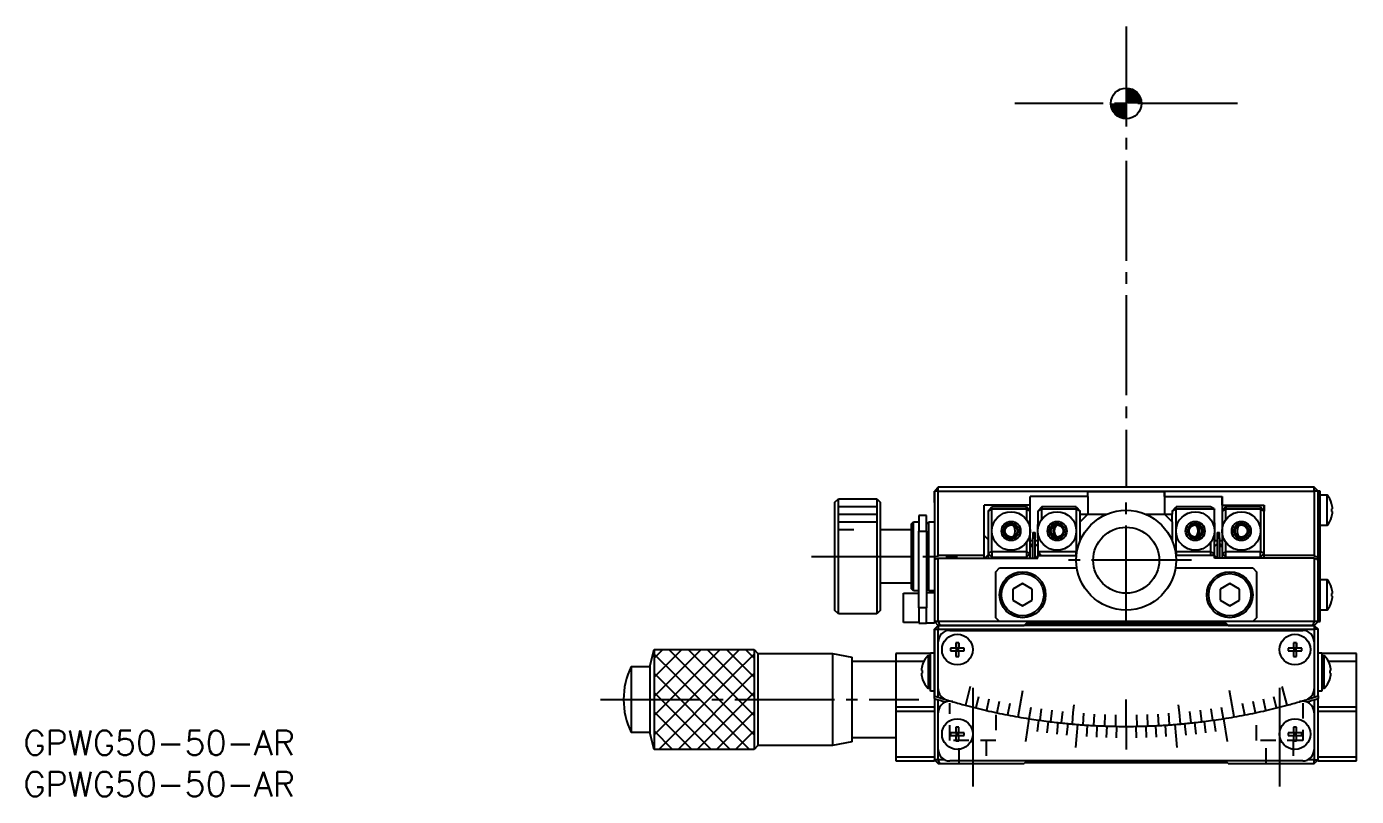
# Model space of a CAD drawing. Extents: x -70 to 222, y 71 to 310.
# Drawn here: x -70.4 to 102.9, y 71.1 to 171.4 of the extents above; entities that cross this region are included whole.
import ezdxf

# ---------------------------------------------------------------- set-up
doc = ezdxf.new("R2010")
doc.units = 0
doc.linetypes.add('CENTER', pattern=[17.5, 13, -1.5, 1.5, -1.5])
doc.linetypes.add('DASHED', pattern=[3.5, 2, -1.5])
doc.layers.get('0').update_dxf_attribs({"linetype": 'CONTINUOUS'})
doc.layers.add('CENTER', color=1, linetype='CENTER')
doc.styles.get("Standard").update_dxf_attribs({"font": 'txt.shx', "bigfont": '@extfont2.shx'})

msp = doc.modelspace()

# ---------------------------------------------------------------- linework, layer by layer
at = {"color": 7, "linetype": 'CONTINUOUS'}
for p, q in [((48.39, 111.38), (47.89, 110.88)), ((48.39, 111.38), (47.89, 110.88)), ((48.39, 110.88), (48.39, 111.38)), ((97.39, 111.38), (48.39, 111.38)), ((97.39, 110.88), (97.39, 111.38)), ((97.89, 110.88), (97.39, 111.38)), ((34.89, 109.38), (35.39, 109.88)), ((34.89, 109.38), (34.89, 102.38)), ((35.39, 102.38), (35.39, 109.88)), ((35.39, 109.88), (40.39, 109.88)), ((40.39, 109.88), (40.39, 102.38)), ((40.39, 109.88), (40.89, 109.38)), ((40.89, 102.38), (40.89, 109.38)), ((48.39, 110.88), (47.89, 110.88)), ((47.89, 110.88), (47.89, 102.26)), ((47.89, 109.38), (47.89, 110.88)), ((48.39, 102.47), (48.39, 110.88)), ((48.39, 110.88), (97.39, 110.88)), ((60.39, 109.05), (60.39, 110.16)), ((67.89, 110.16), (60.39, 110.16)), ((67.89, 110.16), (67.89, 110.83)), ((67.89, 110.83), (77.89, 110.83)), ((67.89, 110.16), (67.89, 107.88)), ((77.89, 110.16), (77.89, 110.83)), ((77.89, 110.83), (77.89, 107.88)), ((77.89, 110.83), (77.89, 110.16)), ((77.89, 110.16), (85.39, 110.16)), ((77.89, 110.16), (77.89, 107.88)), ((77.89, 110.16), (77.89, 107.88)), ((85.39, 109.05), (85.39, 110.16)), ((85.39, 110.16), (85.39, 109.05)), ((85.39, 110.16), (85.39, 108.26)), ((97.39, 110.88), (97.39, 102.47)), ((97.89, 110.88), (97.39, 110.88)), ((98.19, 110.88), (97.89, 110.88)), ((97.89, 109.38), (97.89, 110.88)), ((97.89, 103.27), (97.89, 109.38)), ((97.89, 103.27), (97.89, 109.38)), ((98.19, 109.38), (98.19, 110.88)), ((98.19, 110.38), (99.09, 110.38)), ((98.19, 103.27), (98.19, 109.38)), ((99.09, 108.38), (99.09, 110.38)), ((99.67, 109.27), (99.66, 109.27)), ((46.89, 107.68), (45.89, 107.68)), ((45.89, 107.68), (45.89, 105.68)), ((46.89, 105.68), (46.89, 107.68)), ((54.39, 102.47), (54.39, 109.05)), ((60.39, 109.05), (54.39, 109.05)), ((54.89, 108.26), (55.39, 108.84)), ((55.39, 108.55), (54.89, 108.26)), ((54.89, 108.26), (54.89, 102.8)), ((55.39, 108.55), (55.39, 108.84)), ((59.89, 108.84), (55.39, 108.84)), ((55.39, 105.68), (55.39, 108.55)), ((55.39, 108.55), (59.89, 108.55)), ((60.39, 108.26), (59.89, 108.84)), ((59.89, 108.55), (59.89, 108.84)), ((60.39, 108.26), (59.89, 108.55)), ((59.89, 108.55), (59.89, 107.18)), ((60.39, 108.26), (60.39, 109.05)), ((60.39, 106.52), (60.39, 108.26)), ((61.89, 108.84), (61.39, 108.26)), ((61.89, 108.55), (61.39, 108.26)), ((61.39, 108.26), (61.39, 106.52)), ((61.89, 108.84), (61.89, 108.55)), ((66.39, 108.84), (61.89, 108.84)), ((61.89, 108.55), (66.39, 108.55)), ((61.89, 107.18), (61.89, 108.55)), ((66.39, 108.84), (66.39, 108.55)), ((66.39, 108.84), (66.89, 108.26)), ((66.89, 108.26), (66.39, 108.55)), ((66.39, 108.55), (66.39, 105.68)), ((66.89, 107.88), (66.89, 108.26)), ((66.89, 106.88), (67.89, 107.88)), ((66.89, 107.88), (67.89, 107.88)), ((66.89, 106.88), (66.89, 107.88)), ((67.89, 107.88), (70.39, 107.88)), ((75.39, 107.88), (77.89, 107.88)), ((77.89, 107.88), (78.89, 106.88)), ((77.89, 107.88), (78.89, 107.88)), ((78.89, 108.26), (79.39, 108.84)), ((79.39, 108.55), (78.89, 108.26)), ((78.89, 108.26), (78.89, 107.88)), ((78.89, 106.88), (78.89, 107.88)), ((79.39, 108.55), (79.39, 108.84)), ((83.89, 108.84), (79.39, 108.84)), ((79.39, 105.68), (79.39, 108.55)), ((79.39, 108.55), (84.34, 108.55)), ((84.34, 108.55), (83.89, 108.84)), ((84.34, 108.55), (84.39, 108.5)), ((84.39, 106.75), (84.39, 108.5)), ((85.39, 109.05), (90.89, 109.05)), ((85.39, 109.05), (85.39, 108.26)), ((85.39, 109.05), (85.39, 108.26)), ((85.89, 108.84), (85.39, 108.26)), ((85.89, 108.55), (85.39, 108.26)), ((85.39, 108.26), (85.39, 106.52)), ((85.89, 108.84), (85.89, 108.55)), ((90.39, 108.84), (85.89, 108.84)), ((85.89, 108.55), (90.39, 108.55)), ((85.89, 107.18), (85.89, 108.55)), ((90.39, 108.84), (90.39, 108.55)), ((90.39, 108.84), (90.89, 108.26)), ((90.89, 108.26), (90.39, 108.55)), ((90.39, 108.55), (90.39, 105.68)), ((90.89, 102.47), (90.89, 109.05)), ((90.89, 109.05), (90.89, 108.26)), ((90.89, 109.05), (90.89, 108.26)), ((99.09, 106.38), (99.09, 108.38)), ((99.66, 108.56), (99.66, 108.2)), ((99.78, 108.56), (99.66, 108.56)), ((99.66, 108.2), (99.78, 108.2)), ((99.66, 107.5), (99.67, 107.5)), ((40.89, 105.88), (44.89, 105.88)), ((44.89, 106.58), (45.19, 106.88)), ((44.89, 106.58), (44.89, 102.38)), ((45.19, 102.38), (45.19, 106.88)), ((45.19, 106.88), (45.89, 106.88)), ((46.89, 106.58), (47.19, 106.88)), ((47.19, 102.38), (47.19, 106.88)), ((47.19, 106.88), (47.89, 106.88)), ((60.27, 106.44), (60.39, 106.52)), ((60.39, 105.68), (60.39, 106.52)), ((61.39, 105.68), (61.39, 106.52)), ((61.39, 106.52), (61.51, 106.44)), ((63.57, 105.8), (63.58, 105.83)), ((63.57, 105.77), (63.57, 105.8)), ((63.57, 105.74), (63.57, 105.77)), ((63.57, 105.71), (63.57, 105.74)), ((63.57, 105.68), (63.57, 105.71)), ((63.58, 105.87), (63.59, 105.91)), ((63.58, 105.83), (63.58, 105.87)), ((63.59, 105.91), (63.6, 105.94)), ((63.6, 105.94), (63.61, 105.99)), ((63.61, 105.99), (63.63, 106.03)), ((63.63, 106.03), (63.64, 106.08)), ((63.64, 106.08), (63.66, 106.12)), ((63.66, 106.12), (63.68, 106.18)), ((63.68, 106.18), (63.71, 106.23)), ((63.71, 106.23), (63.75, 106.29)), ((63.75, 106.29), (63.77, 106.32)), ((63.77, 106.32), (63.79, 106.36)), ((63.79, 106.36), (63.82, 106.39)), ((63.82, 106.39), (63.85, 106.42)), ((63.85, 106.42), (63.88, 106.46)), ((63.88, 106.46), (63.91, 106.48)), ((66.89, 104.38), (66.89, 106.88)), ((78.89, 106.88), (78.89, 104.38)), ((81.87, 106.48), (81.91, 106.45)), ((81.91, 106.45), (81.94, 106.42)), ((81.94, 106.42), (81.97, 106.38)), ((81.97, 106.38), (82, 106.34)), ((82, 106.34), (82.03, 106.3)), ((82.03, 106.3), (82.05, 106.26)), ((82.05, 106.26), (82.08, 106.22)), ((82.08, 106.22), (82.1, 106.18)), ((82.1, 106.18), (82.12, 106.13)), ((82.12, 106.13), (82.14, 106.09)), ((82.14, 106.09), (82.16, 106.04)), ((82.16, 106.04), (82.17, 105.99)), ((82.17, 105.99), (82.18, 105.94)), ((82.18, 105.94), (82.2, 105.89)), ((82.2, 105.89), (82.2, 105.86)), ((82.2, 105.86), (82.21, 105.82)), ((82.21, 105.82), (82.21, 105.78)), ((82.21, 105.78), (82.22, 105.75)), ((82.22, 105.75), (82.22, 105.72)), ((82.22, 105.72), (82.22, 105.69)), ((84.39, 106.75), (84.23, 106.57)), ((84.39, 106.75), (84.39, 105.68)), ((85.39, 106.52), (85.39, 105.68)), ((85.39, 106.52), (85.51, 106.44)), ((99.09, 106.38), (98.19, 106.38)), ((45.89, 95.68), (45.89, 105.68)), ((46.89, 105.68), (46.89, 95.68)), ((54.39, 105.08), (54.64, 104.83)), ((54.64, 104.83), (54.89, 104.58)), ((55.39, 102.97), (55.39, 105.68)), ((59.89, 104.18), (59.89, 102.97)), ((60.39, 104.52), (60.22, 104.78)), ((60.39, 104.52), (60.39, 105.68)), ((60.39, 102.8), (60.39, 104.52)), ((60.74, 104.38), (60.39, 104.38)), ((60.39, 103.77), (60.74, 104.01)), ((60.74, 105.5), (60.74, 104.8)), ((60.74, 105.5), (61.04, 105.5)), ((60.74, 102.14), (60.74, 104.8)), ((61.04, 104.8), (61.04, 105.5)), ((61.04, 102.14), (61.04, 104.8)), ((61.39, 104.38), (61.04, 104.38)), ((61.04, 103.99), (61.05, 103.98)), ((61.05, 103.98), (61.05, 103.98)), ((61.05, 103.98), (61.39, 103.65)), ((61.05, 103.98), (61.39, 103.65)), ((61.39, 104.74), (61.39, 105.68)), ((61.39, 104.74), (61.52, 104.89)), ((61.39, 104.74), (61.39, 103.01)), ((63.57, 105.65), (63.57, 105.68)), ((63.57, 105.62), (63.57, 105.65)), ((63.57, 105.59), (63.57, 105.62)), ((63.57, 105.55), (63.57, 105.59)), ((63.58, 105.51), (63.57, 105.55)), ((63.59, 105.48), (63.58, 105.51)), ((63.6, 105.42), (63.59, 105.48)), ((63.61, 105.38), (63.6, 105.42)), ((63.63, 105.33), (63.61, 105.38)), ((63.65, 105.28), (63.63, 105.33)), ((63.66, 105.23), (63.65, 105.28)), ((63.68, 105.19), (63.66, 105.23)), ((63.71, 105.15), (63.68, 105.19)), ((63.73, 105.1), (63.71, 105.15)), ((63.76, 105.06), (63.73, 105.1)), ((63.78, 105.02), (63.76, 105.06)), ((63.81, 104.99), (63.78, 105.02)), ((63.84, 104.95), (63.81, 104.99)), ((63.88, 104.92), (63.84, 104.95)), ((63.91, 104.88), (63.88, 104.92)), ((66.39, 105.68), (66.39, 102.97)), ((79.39, 102.97), (79.39, 105.68)), ((81.9, 104.91), (81.87, 104.88)), ((81.93, 104.94), (81.9, 104.91)), ((81.96, 104.98), (81.93, 104.94)), ((81.99, 105.01), (81.96, 104.98)), ((82.01, 105.04), (81.99, 105.01)), ((82.04, 105.08), (82.01, 105.04)), ((82.07, 105.13), (82.04, 105.08)), ((82.1, 105.19), (82.07, 105.13)), ((82.13, 105.25), (82.1, 105.19)), ((82.14, 105.29), (82.13, 105.25)), ((82.16, 105.33), (82.14, 105.29)), ((82.17, 105.38), (82.16, 105.33)), ((82.18, 105.42), (82.17, 105.38)), ((82.19, 105.46), (82.18, 105.42)), ((82.2, 105.5), (82.19, 105.46)), ((82.21, 105.54), (82.2, 105.5)), ((82.22, 105.63), (82.21, 105.6)), ((82.21, 105.6), (82.21, 105.57)), ((82.21, 105.57), (82.21, 105.54)), ((82.22, 105.69), (82.22, 105.66)), ((82.22, 105.66), (82.22, 105.63)), ((83.89, 104.18), (83.89, 102.97)), ((84.39, 104.52), (84.22, 104.78)), ((84.39, 105.68), (84.39, 104.52)), ((84.39, 102.8), (84.39, 104.52)), ((84.74, 104.38), (84.39, 104.38)), ((84.39, 103.65), (84.73, 103.98)), ((84.39, 103.65), (84.73, 103.98)), ((84.73, 103.98), (84.74, 103.99)), ((84.74, 105.5), (84.74, 104.8)), ((84.74, 105.5), (85.04, 105.5)), ((84.74, 104.8), (84.74, 102.14)), ((85.04, 104.8), (85.04, 105.5)), ((85.04, 104.8), (85.04, 102.14)), ((85.39, 104.38), (85.04, 104.38)), ((85.04, 104.01), (85.39, 103.77)), ((85.39, 105.68), (85.39, 104.52)), ((85.56, 104.78), (85.39, 104.52)), ((85.39, 104.52), (85.39, 102.8)), ((85.89, 102.97), (85.89, 104.18)), ((90.39, 105.68), (90.39, 102.97)), ((34.89, 102.38), (34.89, 95.38)), ((35.39, 94.88), (35.39, 102.38)), ((40.39, 102.38), (40.39, 94.88)), ((40.89, 95.38), (40.89, 102.38)), ((44.89, 102.38), (44.89, 98.18)), ((45.19, 97.88), (45.19, 102.38)), ((47.19, 97.88), (47.19, 102.38)), ((47.89, 102.26), (47.89, 101.93)), ((54.39, 102.47), (48.39, 102.47)), ((54.39, 102.14), (54.39, 102.47)), ((54.64, 102.33), (54.45, 102.14)), ((54.89, 102.58), (54.64, 102.33)), ((55.39, 102.97), (54.89, 102.8)), ((55.39, 102.27), (54.89, 102.8)), ((54.89, 102.8), (54.89, 102.14)), ((59.89, 102.97), (55.39, 102.97)), ((55.39, 102.97), (55.39, 102.27)), ((55.39, 102.27), (59.89, 102.27)), ((55.39, 102.14), (55.39, 102.27)), ((59.89, 102.97), (59.89, 102.27)), ((59.89, 102.97), (60.39, 102.8)), ((60.39, 102.8), (59.89, 102.27)), ((59.89, 102.27), (59.89, 102.14)), ((60.39, 102.14), (60.39, 102.8)), ((61.43, 102.97), (61.39, 103.01)), ((61.39, 103.01), (61.39, 102.47)), ((61.39, 102.14), (61.39, 102.47)), ((61.39, 102.47), (66.42, 102.47)), ((66.39, 102.97), (61.43, 102.97)), ((61.76, 102.47), (61.43, 102.97)), ((66.48, 102.94), (66.39, 102.97)), ((66.39, 102.47), (66.39, 102.97)), ((79.39, 102.97), (79.31, 102.94)), ((84.39, 102.47), (79.37, 102.47)), ((83.89, 102.97), (79.39, 102.97)), ((79.39, 102.97), (79.39, 102.47)), ((83.89, 102.97), (84.39, 102.8)), ((83.89, 102.97), (83.89, 102.47)), ((84.39, 102.8), (84.08, 102.47)), ((84.39, 102.47), (84.39, 102.8)), ((84.39, 102.14), (84.39, 102.47)), ((85.39, 102.8), (85.89, 102.97)), ((85.89, 102.27), (85.39, 102.8)), ((85.39, 102.8), (85.39, 102.14)), ((90.39, 102.97), (85.89, 102.97)), ((85.89, 102.27), (85.89, 102.97)), ((85.89, 102.27), (90.39, 102.27)), ((85.89, 102.14), (85.89, 102.27)), ((90.89, 102.8), (90.39, 102.97)), ((90.39, 102.27), (90.39, 102.97)), ((90.89, 102.8), (90.39, 102.27)), ((90.39, 102.27), (90.39, 102.14)), ((97.39, 102.47), (90.89, 102.47)), ((90.89, 102.14), (90.89, 102.47)), ((97.89, 103.27), (97.89, 102.26)), ((97.89, 102.26), (97.89, 103.27)), ((97.89, 102.26), (97.89, 101.93)), ((97.89, 101.93), (97.89, 102.26)), ((98.19, 101.88), (98.19, 103.27)), ((47.89, 101.93), (47.89, 100.38)), ((48.39, 102.14), (61.39, 102.14)), ((48.39, 93.88), (48.39, 102.14)), ((55.89, 100.38), (56.39, 100.88)), ((56.39, 100.88), (66.47, 100.88)), ((79.31, 100.88), (89.39, 100.88)), ((97.39, 102.14), (84.39, 102.14)), ((89.39, 100.88), (89.89, 100.38)), ((97.39, 102.14), (97.39, 93.88)), ((97.89, 100.38), (97.89, 101.93)), ((97.89, 101.56), (98.19, 101.56)), ((98.19, 101.56), (98.19, 101.88)), ((98.19, 100.06), (98.19, 101.56)), ((44.89, 98.88), (40.89, 98.88)), ((47.89, 100.38), (47.89, 93.88)), ((55.89, 94.38), (55.89, 100.38)), ((59.39, 98.83), (58.14, 98.11)), ((60.64, 98.11), (59.39, 98.83)), ((86.39, 98.83), (85.14, 98.11)), ((87.64, 98.11), (86.39, 98.83)), ((89.89, 100.38), (89.89, 94.38)), ((97.89, 100.06), (97.89, 100.38)), ((97.89, 95.38), (97.89, 100.06)), ((97.89, 95.38), (97.89, 100.06)), ((98.19, 95.38), (98.19, 100.06)), ((98.19, 99.38), (99.09, 99.38)), ((99.09, 97.38), (99.09, 99.38)), ((43.89, 93.78), (43.89, 97.58)), ((43.89, 97.58), (45.89, 97.58)), ((45.19, 97.88), (44.89, 98.18)), ((45.89, 97.88), (45.19, 97.88)), ((47.19, 97.88), (46.89, 98.18)), ((46.89, 97.68), (47.89, 97.68)), ((47.89, 97.88), (47.19, 97.88)), ((58.14, 98.11), (58.14, 96.66)), ((60.64, 96.66), (60.64, 98.11)), ((85.14, 98.11), (85.14, 96.66)), ((87.64, 96.66), (87.64, 98.11)), ((99.09, 95.38), (99.09, 97.38)), ((99.67, 98.27), (99.66, 98.27)), ((99.66, 97.56), (99.66, 97.2)), ((99.78, 97.56), (99.66, 97.56)), ((99.66, 97.2), (99.78, 97.2)), ((35.39, 94.88), (34.89, 95.38)), ((40.89, 95.38), (40.39, 94.88)), ((45.89, 95.68), (45.89, 93.68)), ((46.89, 93.68), (46.89, 95.68)), ((58.14, 96.66), (59.39, 95.94)), ((59.39, 95.94), (60.64, 96.66)), ((85.14, 96.66), (86.39, 95.94)), ((86.39, 95.94), (87.64, 96.66)), ((97.89, 93.88), (97.89, 95.38)), ((98.19, 93.88), (98.19, 95.38)), ((99.09, 95.38), (98.19, 95.38)), ((99.66, 96.5), (99.67, 96.5)), ((40.39, 94.88), (35.39, 94.88)), ((45.89, 93.78), (43.89, 93.78)), ((45.89, 93.68), (46.89, 93.68)), ((47.89, 93.68), (46.89, 93.68)), ((47.89, 93.88), (47.89, 93.68)), ((48.39, 93.88), (47.89, 93.88)), ((47.89, 93.88), (48.39, 93.38)), ((56.39, 93.88), (48.39, 93.88)), ((48.39, 93.88), (48.6, 93.38)), ((56.39, 93.88), (55.89, 94.38)), ((89.39, 93.88), (56.39, 93.88)), ((59.89, 93.68), (59.59, 93.38)), ((59.89, 93.68), (85.89, 93.68)), ((86.19, 93.38), (85.89, 93.68)), ((89.89, 94.38), (89.39, 93.88)), ((97.39, 93.88), (89.39, 93.88)), ((97.39, 93.88), (97.18, 93.38)), ((97.89, 93.88), (97.39, 93.88)), ((97.39, 93.38), (97.89, 93.88)), ((97.89, 93.88), (98.19, 93.88)), ((47.89, 92.88), (48.39, 93.38)), ((47.89, 92.88), (48.39, 93.38)), ((47.89, 92.88), (48.39, 92.88)), ((47.89, 92.88), (47.89, 84.19)), ((47.89, 91.59), (47.89, 92.88)), ((47.89, 91.59), (47.89, 92.12)), ((47.89, 91.59), (47.89, 92.12)), ((48.39, 93.38), (48.6, 93.38)), ((48.39, 93.38), (48.39, 92.88)), ((97.39, 93.38), (48.39, 93.38)), ((48.39, 91.23), (48.39, 92.88)), ((48.39, 92.88), (97.39, 92.88)), ((48.6, 93.38), (59.59, 93.38)), ((49.89, 92.73), (95.89, 92.73)), ((86.19, 93.38), (97.18, 93.38)), ((97.18, 93.38), (97.39, 93.38)), ((97.39, 93.38), (97.39, 92.88)), ((97.39, 93.38), (97.89, 92.88)), ((97.39, 92.88), (97.39, 91.23)), ((97.89, 92.88), (97.39, 92.88)), ((97.89, 84.19), (97.89, 92.88)), ((10.8, 88.03), (11.39, 90.23)), ((11.39, 90.23), (11.39, 77.23)), ((11.39, 90.23), (24.39, 90.23)), ((24.39, 90.23), (24.39, 77.23)), ((24.39, 90.23), (24.89, 89.73)), ((47.89, 90.52), (47.89, 91.59)), ((47.89, 90.52), (47.89, 91.59)), ((47.89, 90.52), (47.89, 91.59)), ((47.89, 90.23), (47.89, 90.52)), ((47.89, 90.23), (47.89, 90.52)), ((47.89, 84.19), (47.89, 90.52)), ((48.39, 85.13), (48.39, 91.23)), ((48.39, 85.13), (48.39, 91.23)), ((50.01, 90.41), (50.01, 90.05)), ((50.71, 90.41), (50.01, 90.41)), ((51.07, 91.12), (50.71, 91.12)), ((50.71, 91.12), (50.71, 90.41)), ((50.72, 90.4), (50.71, 90.41)), ((50.72, 90.4), (50.72, 90.06)), ((51.06, 90.4), (50.72, 90.4)), ((51.06, 90.4), (51.07, 90.41)), ((51.06, 90.06), (51.06, 90.4)), ((51.07, 90.41), (51.07, 91.12)), ((51.07, 91.12), (51.07, 90.41)), ((51.78, 90.41), (51.07, 90.41)), ((51.78, 90.05), (51.78, 90.41)), ((94.01, 90.41), (94.01, 90.05)), ((94.71, 90.41), (94.01, 90.41)), ((95.07, 91.12), (94.71, 91.12)), ((94.71, 91.12), (94.71, 90.41)), ((94.72, 90.4), (94.71, 90.41)), ((94.72, 90.4), (94.72, 90.06)), ((95.06, 90.4), (94.72, 90.4)), ((95.06, 90.4), (95.07, 90.41)), ((95.06, 90.06), (95.06, 90.4)), ((95.07, 90.41), (95.07, 91.12)), ((95.07, 91.12), (95.07, 90.41)), ((95.78, 90.41), (95.07, 90.41)), ((95.78, 90.05), (95.78, 90.41)), ((97.39, 91.23), (97.39, 85.13)), ((24.89, 89.73), (24.89, 77.73)), ((24.89, 89.73), (34.64, 89.73)), ((34.64, 89.73), (34.64, 77.73)), ((34.64, 89.73), (37.14, 89.23)), ((37.14, 89.23), (37.14, 78.23)), ((37.14, 88.73), (42.89, 88.73)), ((42.89, 89.73), (42.89, 88.73)), ((47.39, 89.73), (42.89, 89.73)), ((42.89, 88.73), (42.89, 82.73)), ((42.89, 88.73), (46.54, 88.73)), ((47.1, 89.48), (47.1, 85.18)), ((47.1, 89.48), (47.39, 89.48)), ((47.39, 84.83), (47.39, 89.83)), ((47.39, 89.83), (47.89, 89.83)), ((47.39, 89.83), (47.89, 89.83)), ((50.01, 90.05), (50.71, 90.05)), ((50.72, 90.06), (50.71, 90.05)), ((50.71, 90.05), (50.71, 89.35)), ((50.71, 89.35), (51.07, 89.35)), ((50.72, 90.06), (51.06, 90.06)), ((51.06, 90.06), (51.07, 90.05)), ((51.07, 90.05), (51.78, 90.05)), ((51.07, 89.35), (51.07, 90.05)), ((51.07, 89.35), (51.07, 90.05)), ((94.01, 90.05), (94.71, 90.05)), ((94.72, 90.06), (94.71, 90.05)), ((94.71, 90.05), (94.71, 89.35)), ((94.71, 89.35), (95.07, 89.35)), ((94.72, 90.06), (95.06, 90.06)), ((95.06, 90.06), (95.07, 90.05)), ((95.07, 90.05), (95.78, 90.05)), ((95.07, 89.35), (95.07, 90.05)), ((95.07, 89.35), (95.07, 90.05)), ((97.89, 89.83), (98.39, 89.83)), ((98.39, 89.83), (98.39, 84.83)), ((102.89, 89.73), (98.39, 89.73)), ((98.39, 89.48), (98.68, 89.48)), ((98.68, 85.18), (98.68, 89.48)), ((99.25, 88.73), (102.89, 88.73)), ((102.89, 88.73), (102.89, 89.73)), ((102.89, 82.73), (102.89, 88.73)), ((8.39, 88.03), (8.39, 79.43)), ((8.39, 88.03), (10.8, 88.03)), ((10.8, 88.03), (10.8, 79.43)), ((46.36, 87.51), (46.2, 87.51)), ((46.2, 87.15), (46.36, 87.15)), ((46.36, 88.31), (46.36, 88.31)), ((46.36, 87.15), (46.36, 87.51)), ((99.43, 88.31), (99.42, 88.31)), ((99.42, 87.51), (99.42, 87.15)), ((99.58, 87.51), (99.42, 87.51)), ((99.42, 87.15), (99.58, 87.15)), ((46.36, 86.36), (46.36, 86.36)), ((47.39, 85.18), (47.1, 85.18)), ((48.39, 84.03), (48.39, 85.13)), ((97.39, 85.13), (97.39, 84.03)), ((98.68, 85.18), (98.39, 85.18)), ((99.42, 86.36), (99.43, 86.36)), ((47.89, 84.83), (47.39, 84.83)), ((47.89, 83.87), (47.89, 84.19)), ((47.89, 83.87), (47.89, 75.88)), ((48.39, 82.01), (48.39, 83.71)), ((97.39, 83.71), (97.39, 82.01)), ((98.39, 84.83), (97.89, 84.83)), ((97.89, 84.19), (97.89, 83.87)), ((97.89, 75.88), (97.89, 83.87)), ((47.89, 82.73), (42.89, 82.73)), ((42.89, 82.73), (42.89, 82.23)), ((42.89, 82.23), (47.89, 82.23)), ((42.89, 82.23), (42.89, 76.23)), ((48.39, 77.23), (48.39, 82.01)), ((97.39, 82.01), (97.39, 77.23)), ((102.89, 82.73), (97.89, 82.73)), ((97.89, 82.23), (102.89, 82.23)), ((102.89, 82.23), (102.89, 82.73)), ((102.89, 76.23), (102.89, 82.23)), ((51.07, 80.12), (50.71, 80.12)), ((50.71, 80.12), (50.71, 79.41)), ((51.07, 79.41), (51.07, 80.12)), ((95.07, 80.12), (94.71, 80.12)), ((94.71, 80.12), (94.71, 79.41)), ((95.07, 79.41), (95.07, 80.12)), ((10.8, 79.43), (8.39, 79.43)), ((11.39, 77.23), (10.8, 79.43)), ((37.14, 78.23), (34.64, 77.73)), ((42.89, 78.73), (37.14, 78.73)), ((50.01, 79.41), (50.01, 79.05)), ((50.71, 79.41), (50.01, 79.41)), ((50.01, 79.05), (50.71, 79.05)), ((50.72, 79.4), (50.71, 79.41)), ((50.72, 79.06), (50.71, 79.05)), ((50.71, 79.05), (50.71, 78.35)), ((50.71, 78.35), (51.07, 78.35)), ((50.72, 79.4), (50.72, 79.06)), ((51.06, 79.4), (50.72, 79.4)), ((50.72, 79.06), (51.06, 79.06)), ((51.06, 79.4), (51.07, 79.41)), ((51.06, 79.06), (51.06, 79.4)), ((51.06, 79.06), (51.07, 79.05)), ((51.78, 79.41), (51.07, 79.41)), ((51.07, 79.05), (51.78, 79.05)), ((51.07, 78.35), (51.07, 79.05)), ((51.78, 79.05), (51.78, 79.41)), ((94.01, 79.41), (94.01, 79.05)), ((94.71, 79.41), (94.01, 79.41)), ((94.01, 79.05), (94.71, 79.05)), ((94.72, 79.4), (94.71, 79.41)), ((94.72, 79.06), (94.71, 79.05)), ((94.71, 79.05), (94.71, 78.35)), ((94.71, 78.35), (95.07, 78.35)), ((95.06, 79.4), (94.72, 79.4)), ((94.72, 79.4), (94.72, 79.06)), ((94.72, 79.06), (95.06, 79.06)), ((95.06, 79.4), (95.07, 79.41)), ((95.06, 79.06), (95.06, 79.4)), ((95.06, 79.06), (95.07, 79.05)), ((95.78, 79.41), (95.07, 79.41)), ((95.07, 79.05), (95.78, 79.05)), ((95.07, 78.35), (95.07, 79.05)), ((95.78, 79.05), (95.78, 79.41)), ((24.39, 77.23), (11.39, 77.23)), ((24.89, 77.73), (24.39, 77.23)), ((34.64, 77.73), (24.89, 77.73)), ((48.39, 75.88), (48.39, 77.23)), ((97.39, 77.23), (97.39, 75.88)), ((47.89, 76.23), (42.89, 76.23)), ((42.89, 76.23), (42.89, 75.73)), ((42.89, 75.73), (47.89, 75.73)), ((47.89, 75.73), (47.89, 75.88)), ((48.39, 75.88), (47.89, 75.88)), ((47.89, 75.88), (48.39, 75.38)), ((48.6, 75.38), (48.39, 75.88)), ((49.24, 75.88), (48.39, 75.88)), ((48.39, 75.38), (48.6, 75.38)), ((48.6, 75.38), (59.59, 75.38)), ((95.89, 75.73), (49.89, 75.73)), ((59.89, 75.68), (59.59, 75.38)), ((59.74, 75.53), (64.89, 75.53)), ((59.89, 75.68), (85.89, 75.68)), ((64.89, 75.53), (80.89, 75.53)), ((80.89, 75.53), (86.04, 75.53)), ((86.19, 75.38), (85.89, 75.68)), ((86.19, 75.38), (97.39, 75.38)), ((97.39, 75.88), (96.55, 75.88)), ((97.39, 75.38), (97.89, 75.88)), ((97.39, 75.88), (97.89, 75.88)), ((97.39, 75.38), (97.39, 75.88)), ((102.89, 76.23), (97.89, 76.23)), ((97.89, 75.88), (97.89, 75.73)), ((97.89, 75.73), (102.89, 75.73)), ((102.89, 75.73), (102.89, 76.23))]:
    msp.add_line(p, q, dxfattribs=at)
at = {"color": 3, "linetype": 'CONTINUOUS'}
for p, q in [((97.89, 109.38), (98.19, 109.38)), ((35.39, 108.88), (40.39, 108.88)), ((35.39, 107.88), (40.39, 107.88)), ((35.39, 106.88), (40.39, 106.88)), ((35.39, 105.88), (37.39, 105.88)), ((45.89, 105.68), (46.89, 105.68)), ((60.74, 104.8), (61.04, 104.8)), ((61.04, 103.99), (61.05, 103.98)), ((84.73, 103.98), (84.74, 103.99)), ((84.74, 104.8), (85.04, 104.8)), ((60.39, 103.56), (60.44, 103.6)), ((60.44, 103.6), (60.48, 103.65)), ((60.48, 103.65), (60.53, 103.69)), ((60.53, 103.69), (60.57, 103.72)), ((60.57, 103.72), (60.62, 103.76)), ((60.62, 103.76), (60.66, 103.79)), ((60.66, 103.79), (60.7, 103.83)), ((60.7, 103.83), (60.74, 103.86)), ((61.19, 102.27), (61.15, 102.23)), ((61.23, 102.32), (61.19, 102.27)), ((61.27, 102.36), (61.23, 102.32)), ((61.31, 102.4), (61.27, 102.36)), ((61.35, 102.44), (61.31, 102.4)), ((61.39, 102.48), (61.35, 102.44)), ((84.43, 102.44), (84.39, 102.48)), ((84.47, 102.4), (84.43, 102.44)), ((84.52, 102.36), (84.47, 102.4)), ((84.56, 102.32), (84.52, 102.36)), ((84.6, 102.27), (84.56, 102.32)), ((84.63, 102.23), (84.6, 102.27)), ((85.04, 103.86), (85.08, 103.83)), ((85.08, 103.83), (85.12, 103.79)), ((85.12, 103.79), (85.17, 103.76)), ((85.17, 103.76), (85.21, 103.72)), ((85.21, 103.72), (85.25, 103.69)), ((85.25, 103.69), (85.3, 103.65)), ((85.3, 103.65), (85.35, 103.6)), ((85.35, 103.6), (85.39, 103.56)), ((98.19, 103.27), (97.89, 103.27)), ((61.11, 102.19), (61.07, 102.14)), ((61.15, 102.23), (61.11, 102.19)), ((84.67, 102.19), (84.63, 102.23)), ((84.71, 102.14), (84.67, 102.19)), ((97.89, 101.88), (98.19, 101.88)), ((97.89, 100.06), (98.19, 100.06)), ((46.89, 95.68), (45.89, 95.68)), ((98.19, 95.38), (97.89, 95.38)), ((12.49, 90.23), (11.39, 89.13)), ((14.99, 90.23), (11.64, 86.88)), ((16.64, 86.88), (13.29, 90.23)), ((17.49, 90.23), (14.14, 86.88)), ((19.14, 86.88), (15.79, 90.23)), ((19.99, 90.23), (16.64, 86.88)), ((21.64, 86.88), (18.29, 90.23)), ((22.49, 90.23), (19.14, 86.88)), ((24.14, 86.88), (20.79, 90.23)), ((24.39, 89.13), (23.29, 90.23)), ((14.14, 86.88), (11.39, 89.63)), ((24.39, 89.63), (21.64, 86.88)), ((11.64, 86.88), (11.39, 87.13)), ((19.14, 86.88), (11.39, 79.13)), ((16.64, 86.88), (11.39, 81.63)), ((14.14, 86.88), (11.39, 84.13)), ((11.64, 86.88), (11.39, 86.63)), ((21.29, 77.23), (11.64, 86.88)), ((21.64, 86.88), (11.99, 77.23)), ((23.79, 77.23), (14.14, 86.88)), ((24.14, 86.88), (14.49, 77.23)), ((24.39, 79.13), (16.64, 86.88)), ((24.39, 81.63), (19.14, 86.88)), ((24.39, 84.13), (21.64, 86.88)), ((24.39, 87.13), (24.14, 86.88)), ((24.39, 86.63), (24.14, 86.88)), ((52.57, 85.41), (51.93, 82.99)), ((93.86, 82.99), (93.21, 85.41)), ((18.79, 77.23), (11.39, 84.63)), ((24.39, 84.63), (16.99, 77.23)), ((53.66, 84.1), (53.3, 82.64)), ((55.01, 83.77), (54.67, 82.31)), ((56.36, 83.47), (56.05, 82)), ((57.72, 83.19), (57.44, 81.72)), ((59.09, 82.94), (59.43, 84.91)), ((72.89, 80.23), (72.89, 83.73)), ((86.7, 82.94), (86.35, 84.91)), ((88.35, 81.72), (88.06, 83.19)), ((89.73, 82), (89.42, 83.47)), ((91.11, 82.31), (90.78, 83.77)), ((92.49, 82.64), (92.12, 84.1)), ((16.29, 77.23), (11.39, 82.13)), ((24.39, 82.13), (19.49, 77.23)), ((58.83, 81.46), (59.09, 82.94)), ((60.46, 82.71), (60.22, 81.23)), ((61.83, 82.51), (61.62, 81.02)), ((63.2, 82.33), (63.02, 80.84)), ((64.58, 82.17), (64.43, 80.68)), ((65.96, 82.04), (65.83, 80.54)), ((66.05, 83.03), (65.96, 82.04)), ((67.35, 81.93), (67.24, 80.43)), ((68.73, 81.84), (68.65, 80.35)), ((70.12, 81.78), (70.07, 80.28)), ((71.5, 81.75), (71.48, 80.25)), ((74.31, 80.25), (74.28, 81.75)), ((75.72, 80.28), (75.67, 81.78)), ((77.13, 80.35), (77.05, 81.84)), ((78.54, 80.43), (78.44, 81.93)), ((79.82, 82.04), (79.73, 83.03)), ((79.95, 80.54), (79.82, 82.04)), ((81.36, 80.68), (81.2, 82.17)), ((82.76, 80.84), (82.58, 82.33)), ((84.17, 81.02), (83.96, 82.51)), ((85.56, 81.23), (85.33, 82.71)), ((86.96, 81.46), (86.7, 82.94)), ((60.22, 81.23), (59.75, 78.27)), ((61.48, 81.04), (61.27, 79.56)), ((62.74, 80.87), (62.55, 79.38)), ((64, 80.72), (63.84, 79.23)), ((65.27, 80.59), (65.13, 79.1)), ((66.54, 80.48), (66.42, 78.99)), ((67.81, 80.39), (67.71, 78.9)), ((69.08, 80.32), (69.01, 78.83)), ((70.35, 80.27), (70.3, 78.78)), ((71.62, 80.24), (71.6, 78.74)), ((72.89, 80.23), (72.89, 78.73)), ((74.16, 80.24), (74.19, 78.74)), ((75.44, 80.27), (75.48, 78.78)), ((76.71, 80.32), (76.78, 78.83)), ((77.98, 80.39), (78.07, 78.9)), ((79.25, 80.48), (79.36, 78.99)), ((80.51, 80.59), (80.66, 79.1)), ((81.78, 80.72), (81.95, 79.23)), ((83.04, 80.87), (83.23, 79.38)), ((84.31, 81.04), (84.52, 79.56)), ((85.56, 81.23), (86.03, 78.27)), ((13.79, 77.23), (11.39, 79.63)), ((24.39, 79.63), (21.99, 77.23)), ((66.42, 78.99), (66.3, 77.49)), ((72.89, 78.73), (72.89, 77.23)), ((79.36, 78.99), (79.48, 77.49))]:
    msp.add_line(p, q, dxfattribs=at)
at = {"color": 3, "linetype": 'DASHED'}
for p, q in [((49.89, 78.38), (49.89, 83.26)), ((95.89, 83.26), (95.89, 78.38)), ((55.89, 81.73), (55.89, 78.38)), ((89.89, 78.38), (89.89, 81.73)), ((55.89, 78.38), (49.89, 78.38)), ((51.14, 75.38), (51.14, 78.38)), ((54.64, 78.38), (54.64, 75.38)), ((95.89, 78.38), (89.89, 78.38)), ((91.14, 75.38), (91.14, 78.38)), ((94.64, 78.38), (94.64, 75.38))]:
    msp.add_line(p, q, dxfattribs=at)
at = {"color": 7, "linetype": 'CONTINUOUS'}
for centre, radius in [((72.89, 161.38), 2), ((57.89, 105.68), 2.5), ((63.89, 105.68), 2.5), ((72.89, 101.88), 6.5), ((81.89, 105.68), 2.5), ((87.89, 105.68), 2.5), ((57.89, 105.68), 1.25), ((57.89, 105.68), 0.8), ((63.89, 105.68), 1.25), ((63.89, 105.68), 0.8), ((72.89, 101.88), 4.3), ((81.89, 105.68), 1.25), ((81.89, 105.68), 0.8), ((87.89, 105.68), 1.25), ((87.89, 105.68), 0.8), ((59.39, 97.38), 3), ((59.39, 97.38), 2.75), ((86.39, 97.38), 3), ((86.39, 97.38), 2.75), ((50.89, 90.23), 2), ((94.89, 90.23), 2), ((50.89, 79.23), 2), ((94.89, 79.23), 2)]:
    msp.add_circle(centre, radius, dxfattribs=at)
at = {"color": 3, "linetype": 'CONTINUOUS'}
for centre in [(57.89, 105.68), (63.89, 105.68), (81.89, 105.68), (87.89, 105.68)]:
    msp.add_circle(centre, 1, dxfattribs=at)
at = {"color": 7, "linetype": 'CONTINUOUS'}
for centre, radius, start, end in [((72.89, 161.38), 1.8, 0, 90), ((72.89, 161.38), 1.6, 0, 90), ((72.89, 161.38), 1.8, 180, 270), ((72.89, 161.38), 1.6, 180, 270), ((72.89, 161.38), 1.4, 180, 270), ((72.89, 161.38), 1.2, 180, 270), ((72.89, 161.38), 1, 180, 270), ((72.89, 161.38), 0.8, 180.0001, 269.9998), ((72.89, 161.38), 0.6, 180, 270.0001), ((72.89, 161.38), 0.4, 180, 270), ((72.89, 161.38), 0.2, 180, 270), ((72.89, 161.38), 1.4, 0, 90), ((72.89, 161.38), 1.2, 0, 90), ((72.89, 161.38), 1, 0, 90), ((72.89, 161.38), 0.8, 359.9999, 90.0002), ((72.89, 161.38), 0.6, 0, 90.0001), ((72.89, 161.38), 0.4, 0, 90), ((72.89, 161.38), 0.2, 0, 90), ((96.59, 108.38), 3.2, 16.1225, 38.6822), ((96.59, 108.38), 3.19, 3.2297, 16.1067), ((96.59, 108.38), 3.2, 321.3178, 343.8775), ((96.59, 108.38), 3.19, 343.8933, 356.7703), ((23.39, 161.38), 64, 292.508, 292.9934), ((122.39, 161.38), 64, 247.0066, 247.492), ((23.39, 161.38), 64.3, 292.3973, 292.88), ((122.39, 161.38), 64.3, 247.12, 247.6027), ((96.59, 97.38), 3.2, 16.1225, 38.6822), ((96.59, 97.38), 3.19, 3.2297, 16.1067), ((96.59, 97.38), 3.19, 343.8933, 356.7703), ((96.59, 97.38), 3.2, 321.3178, 343.8775), ((49.89, 91.23), 1.5, 90, 180), ((95.89, 91.23), 1.5, 0, 90), ((49.19, 87.33), 3, 134.22, 160.9979), ((96.59, 87.33), 3, 19.0021, 45.78), ((17.14, 83.73), 9.75, 153.8162, 206.1838), ((49.19, 87.33), 2.99, 161.0315, 176.554), ((49.19, 87.33), 2.99, 183.446, 198.9685), ((96.59, 87.33), 2.99, 3.446, 18.9685), ((96.59, 87.33), 2.99, 341.0315, 356.554), ((49.19, 87.33), 3, 199.0021, 225.78), ((49.89, 85.13), 1.5, 180, 253.1835), ((95.89, 85.13), 1.5, 286.8165, 0), ((96.59, 87.33), 3, 314.22, 340.9979), ((72.89, 161.23), 81, 252.0226, 252.394), ((72.89, 161.23), 81.3, 252.0912, 252.4611), ((72.89, 161.23), 81, 252.394, 253.1835), ((72.89, 161.23), 81.3, 252.4611, 253.1825), ((49.89, 82.01), 1.5, 73.8121, 180), ((72.89, 161.23), 81, 253.1835, 253.8121), ((72.89, 161.23), 81, 253.8121, 255), ((72.89, 161.23), 81, 253.8121, 255), ((72.89, 161.23), 81, 285, 286.1879), ((72.89, 161.23), 81, 285, 286.1879), ((72.89, 161.23), 81, 286.1879, 286.8165), ((95.89, 82.01), 1.5, 0, 106.1879), ((72.89, 161.23), 81, 286.8165, 287.606), ((72.89, 161.23), 81.3, 286.8175, 287.5389), ((72.89, 161.23), 81, 287.606, 287.9774), ((72.89, 161.23), 81.3, 287.5389, 287.9088), ((72.89, 161.23), 81, 255, 256), ((72.89, 161.23), 81, 255, 256), ((72.89, 161.23), 81, 256, 257), ((72.89, 161.23), 81, 256, 257), ((72.89, 161.23), 81, 257, 258), ((72.89, 161.23), 81, 257, 258), ((72.89, 161.23), 81, 258, 259), ((72.89, 161.23), 81, 258, 259), ((72.89, 161.23), 81, 259, 260), ((72.89, 161.23), 81, 259, 260), ((72.89, 161.23), 81, 260, 261), ((72.89, 161.23), 81, 260, 261), ((72.89, 161.23), 81, 279, 280), ((72.89, 161.23), 81, 279, 280), ((72.89, 161.23), 81, 280, 281), ((72.89, 161.23), 81, 280, 281), ((72.89, 161.23), 81, 281, 282), ((72.89, 161.23), 81, 281, 282), ((72.89, 161.23), 81, 282, 283), ((72.89, 161.23), 81, 282, 283), ((72.89, 161.23), 81, 283, 284), ((72.89, 161.23), 81, 283, 284), ((72.89, 161.23), 81, 284, 285), ((72.89, 161.23), 81, 284, 285), ((72.89, 161.23), 81, 261, 261.9), ((72.89, 161.23), 81, 261, 261.9), ((72.89, 161.23), 81, 261.9, 262), ((72.89, 161.23), 81, 261.9, 262), ((72.89, 161.23), 81, 262, 262.8), ((72.89, 161.23), 81, 262, 262.8), ((72.89, 161.23), 81, 262.8, 263), ((72.89, 161.23), 81, 262.8, 263), ((72.89, 161.23), 81, 263, 263.7), ((72.89, 161.23), 81, 263, 263.7), ((72.89, 161.23), 81, 263.7, 264), ((72.89, 161.23), 81, 263.7, 264), ((72.89, 161.23), 81, 264, 264.6), ((72.89, 161.23), 81, 264, 264.6), ((72.89, 161.23), 81, 264.6, 265), ((72.89, 161.23), 81, 264.6, 265), ((72.89, 161.23), 81, 265, 265.5), ((72.89, 161.23), 81, 265, 265.5), ((72.89, 161.23), 81, 265.5, 266), ((72.89, 161.23), 81, 265.5, 266), ((72.89, 161.23), 81, 266, 266.4), ((72.89, 161.23), 81, 266, 266.4), ((72.89, 161.23), 81, 266.4, 267), ((72.89, 161.23), 81, 266.4, 267), ((72.89, 161.23), 81, 267, 267.3), ((72.89, 161.23), 81, 267, 267.3), ((72.89, 161.23), 81, 267.3, 268), ((72.89, 161.23), 81, 267.3, 268), ((72.89, 161.23), 81, 268, 268.2), ((72.89, 161.23), 81, 268, 268.2), ((72.89, 161.23), 81, 268.2, 269), ((72.89, 161.23), 81, 268.2, 269), ((72.89, 161.23), 81, 269, 269.1), ((72.89, 161.23), 81, 269, 269.1), ((72.89, 161.23), 81, 269.1, 270), ((72.89, 161.23), 81, 269.1, 270), ((72.89, 161.23), 81, 270, 270.9), ((72.89, 161.23), 81, 270, 270.9), ((72.89, 161.23), 81, 270.9, 271), ((72.89, 161.23), 81, 270.9, 271), ((72.89, 161.23), 81, 271, 271.8), ((72.89, 161.23), 81, 271, 271.8), ((72.89, 161.23), 81, 271.8, 272), ((72.89, 161.23), 81, 271.8, 272), ((72.89, 161.23), 81, 272, 272.7), ((72.89, 161.23), 81, 272, 272.7), ((72.89, 161.23), 81, 272.7, 273), ((72.89, 161.23), 81, 272.7, 273), ((72.89, 161.23), 81, 273, 273.6), ((72.89, 161.23), 81, 273, 273.6), ((72.89, 161.23), 81, 273.6, 274), ((72.89, 161.23), 81, 273.6, 274), ((72.89, 161.23), 81, 274, 274.5), ((72.89, 161.23), 81, 274, 274.5), ((72.89, 161.23), 81, 274.5, 275), ((72.89, 161.23), 81, 274.5, 275), ((72.89, 161.23), 81, 275, 275.4), ((72.89, 161.23), 81, 275, 275.4), ((72.89, 161.23), 81, 275.4, 276), ((72.89, 161.23), 81, 275.4, 276), ((72.89, 161.23), 81, 276, 276.3), ((72.89, 161.23), 81, 276, 276.3), ((72.89, 161.23), 81, 276.3, 277), ((72.89, 161.23), 81, 276.3, 277), ((72.89, 161.23), 81, 277, 277.2), ((72.89, 161.23), 81, 277, 277.2), ((72.89, 161.23), 81, 277.2, 278), ((72.89, 161.23), 81, 277.2, 278), ((72.89, 161.23), 81, 278, 278.1), ((72.89, 161.23), 81, 278, 278.1), ((72.89, 161.23), 81, 278.1, 279), ((72.89, 161.23), 81, 278.1, 279), ((49.89, 77.23), 1.5, 180, 270), ((95.89, 77.23), 1.5, 270, 0), ((64.89, 77.53), 2, 247.6684, 292.3316), ((80.89, 77.53), 2, 247.6684, 292.3316)]:
    msp.add_arc(centre, radius, start, end, dxfattribs=at)
at = {"color": 3, "linetype": 'CONTINUOUS'}
for centre, start, end in [((56.66, 105.68), 336.271, 23.729), ((65.13, 105.68), 156.271, 203.729), ((80.66, 105.68), 336.271, 23.729), ((89.13, 105.68), 156.271, 203.729)]:
    msp.add_arc(centre, 1.76, start, end, dxfattribs=at)
at = {"layer": 'CENTER', "color": 1, "linetype": 'CENTER'}
for p, q in [((72.89, 171.38), (72.89, 111.38)), ((87.39, 161.38), (58.39, 161.38)), ((72.89, 93.38), (72.89, 110.38)), ((31.89, 102.38), (50.89, 102.38)), ((81.39, 101.88), (64.39, 101.88)), ((52.89, 85.26), (52.89, 72.38)), ((92.89, 85.26), (92.89, 72.38)), ((4.39, 83.73), (45.89, 83.73))]:
    msp.add_line(p, q, dxfattribs=at)

# ---------------------------------------------------------------- texts
at = {"color": 7}
for p in [(-70.81, 76.49), (-70.81, 71.11)]:
    msp.add_text('GPWG50-50-AR', height=3.2, dxfattribs=at).set_placement(p)

doc.saveas('drawing.dxf')
